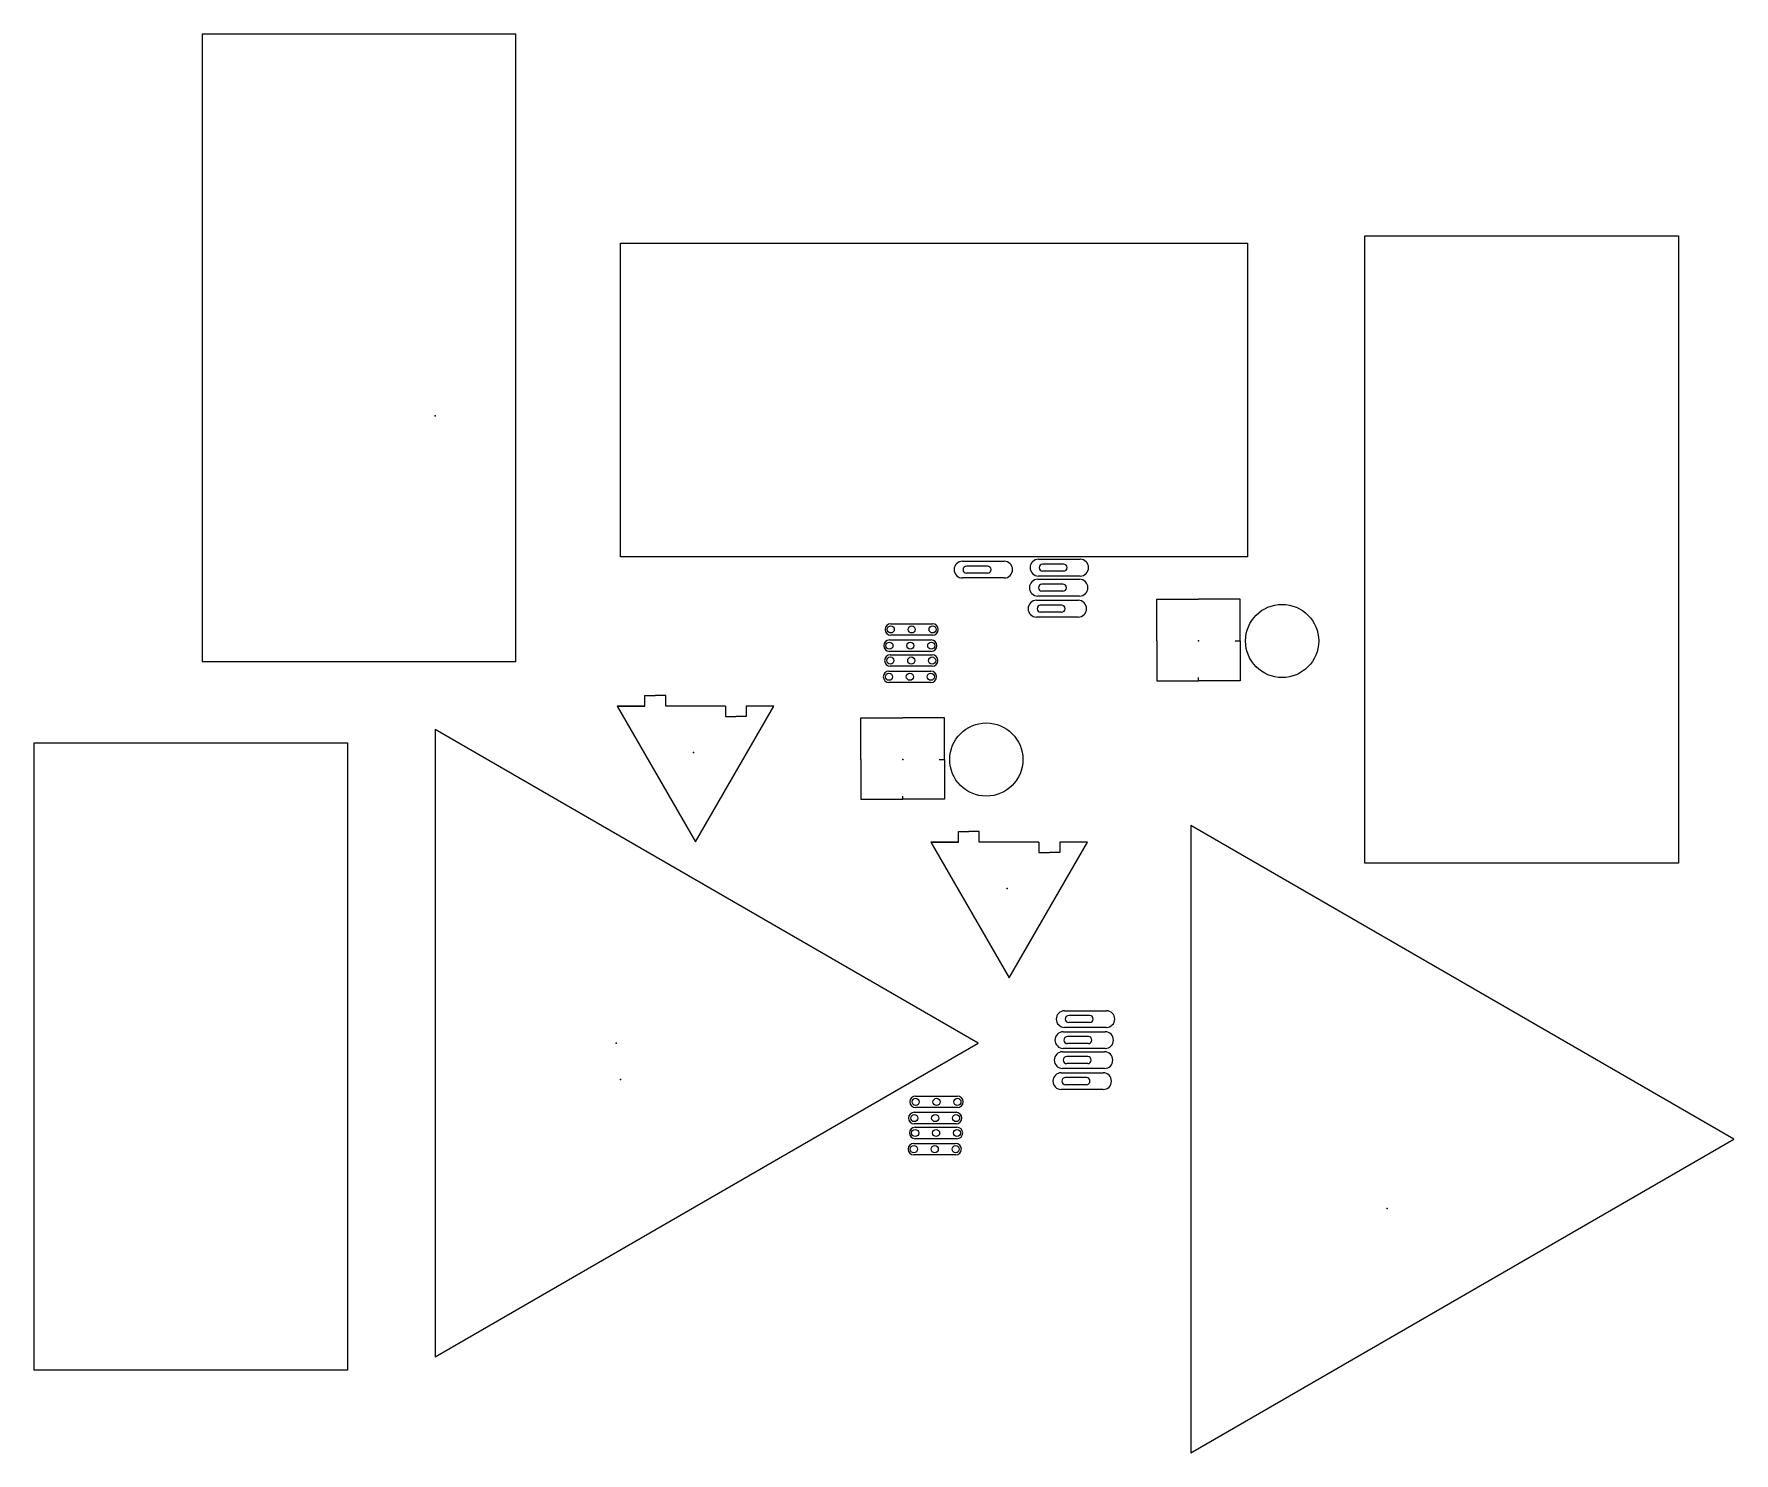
# Model space of a CAD drawing. Header units: millimetres. Extents: x -416 to 398, y -332 to 347.
import ezdxf

# ---------------------------------------------------------------- set-up
doc = ezdxf.new("R2010")
doc.units = ezdxf.units.MM
doc.header["$MEASUREMENT"] = 0
for name, color, linetype in [('S3A2_Laser_3mm_White Acrylic_08 v1_0', 7, 'Continuous'), ('S3A2_Laser_3mm_White Acrylic_08 v1_arms 2 v9_Sketch3', 7, 'Continuous'), ('S3A2_Laser_3mm_White Acrylic_08 v1_arms 2 v9_Sketch4', 7, 'Continuous'), ('S3A2_Laser_3mm_White Acrylic_08 v1_arms 2 v9_Sketch5', 7, 'Continuous'), ('S3A2_Laser_3mm_White Acrylic_08 v1_arms 2 v9_Sketch6', 7, 'Continuous'), ('S3A2_Laser_3mm_White Acrylic_08 v1_arms 2 v9_Sketch7', 7, 'Continuous'), ('S3A2_Laser_3mm_White Acrylic_08 v1_arms 2 v9_Sketch8', 7, 'Continuous'), ('S3A2_Laser_3mm_White Acrylic_08 v1_arms 2 v9_Sketch9', 7, 'Continuous')]:
    doc.layers.add(name, color=color, linetype=linetype)

msp = doc.modelspace()

# ---------------------------------------------------------------- linework, layer by layer
at = {"layer": 'S3A2_Laser_3mm_White Acrylic_08 v1_0'}
for p, q in [((-136.59, 25.56), (-99.09, -39.39)), ((-123.34, 25.56), (-136.59, 25.56)), ((-136.59, 25.56), (-123.34, 25.56)), ((-123.34, 25.56), (-123.34, 30.56)), ((-123.34, 30.56), (-118.34, 30.56)), ((-113.34, 30.56), (-118.34, 30.56)), ((-113.34, 25.56), (-113.34, 30.56)), ((-84.84, 25.56), (-113.34, 25.56)), ((-99.09, -39.39), (-61.59, 25.56)), ((-84.84, 25.56), (-84.84, 20.56)), ((-61.59, 25.56), (-74.84, 25.56)), ((-74.84, 25.56), (-74.84, 20.56)), ((-61.59, 25.56), (-74.84, 25.56)), ((-84.84, 20.56), (-79.84, 20.56)), ((-74.84, 20.56), (-79.84, 20.56)), ((26.66, -39.44), (13.41, -39.44)), ((13.41, -39.44), (26.66, -39.44)), ((13.41, -39.44), (50.91, -104.39)), ((26.66, -39.44), (26.66, -34.44)), ((26.66, -34.44), (31.66, -34.44)), ((36.66, -34.44), (31.66, -34.44)), ((36.66, -39.44), (36.66, -34.44)), ((65.16, -39.44), (36.66, -39.44)), ((50.91, -104.39), (88.41, -39.44)), ((65.16, -39.44), (65.16, -44.44)), ((88.41, -39.44), (75.16, -39.44)), ((75.16, -39.44), (75.16, -44.44)), ((88.41, -39.44), (75.16, -39.44)), ((65.16, -44.44), (70.16, -44.44)), ((75.16, -44.44), (70.16, -44.44))]:
    msp.add_line(p, q, dxfattribs=at)
for p in [(-100, 3.3), (-100, 3.3), (0, 0), (0, 0), (50, -61.7), (50, -61.7)]:
    msp.add_point(p, dxfattribs=at)
at = {"layer": 'S3A2_Laser_3mm_White Acrylic_08 v1_arms 2 v9_Sketch3'}
for p, q in [((121.51, 76.7), (141.51, 76.7)), ((121.51, 56.7), (121.51, 76.7)), ((121.51, 56.7), (121.51, 76.7)), ((161.51, 76.7), (141.51, 76.7)), ((161.51, 56.7), (161.51, 76.7)), ((161.51, 56.7), (161.51, 76.7)), ((121.51, 56.7), (121.51, 37.7)), ((121.51, 56.7), (121.51, 37.7)), ((159.01, 56.7), (161.51, 56.7)), ((159.01, 56.7), (161.51, 56.7)), ((159.01, 56.7), (161.51, 56.7)), ((159.01, 56.7), (161.51, 56.7)), ((161.51, 56.7), (161.51, 37.7)), ((161.51, 56.7), (161.51, 37.7)), ((121.51, 37.7), (141.51, 37.7)), ((121.51, 37.7), (141.51, 37.7)), ((141.51, 37.7), (141.51, 39.2)), ((141.51, 37.7), (141.51, 39.2)), ((161.51, 37.7), (141.51, 37.7)), ((161.51, 37.7), (141.51, 37.7)), ((-20, 20), (0, 20)), ((-20, 0), (-20, 20)), ((-20, 0), (-20, 20)), ((20, 20), (0, 20)), ((20, 0), (20, 20)), ((20, 0), (20, 20)), ((-20, 0), (-20, -19)), ((-20, 0), (-20, -19)), ((17.5, 0), (20, 0)), ((17.5, 0), (20, 0)), ((17.5, 0), (20, 0)), ((17.5, 0), (20, 0)), ((20, 0), (20, -19)), ((20, 0), (20, -19)), ((-20, -19), (0, -19)), ((-20, -19), (0, -19)), ((0, -19), (0, -17.5)), ((0, -19), (0, -17.5)), ((20, -19), (0, -19)), ((20, -19), (0, -19))]:
    msp.add_line(p, q, dxfattribs=at)
for centre in [(181.51, 56.7), (181.51, 56.7), (40, 0), (40, 0)]:
    msp.add_circle(centre, 17.5, dxfattribs=at)
for p in [(141.51, 56.7), (141.51, 56.7), (141.51, 56.7), (141.51, 56.7), (141.51, 56.7), (141.51, 56.7), (141.51, 56.7), (141.51, 56.7), (141.51, 56.7), (141.51, 56.7), (0, 0), (0, 0), (0, 0), (0, 0), (0, 0), (0, 0)]:
    msp.add_point(p, dxfattribs=at)
at = {"layer": 'S3A2_Laser_3mm_White Acrylic_08 v1_arms 2 v9_Sketch4'}
for p, q in [((28.56, 94.82), (48.56, 94.82)), ((28.56, 94.82), (48.56, 94.82)), ((40.56, 92.52), (30.56, 92.52)), ((64.94, 95.77), (84.94, 95.77)), ((64.94, 95.77), (84.94, 95.77)), ((76.94, 93.47), (66.94, 93.47)), ((76.94, 90.07), (66.94, 90.07)), ((48.56, 86.82), (28.56, 86.82)), ((48.56, 86.82), (28.56, 86.82)), ((40.56, 89.12), (30.56, 89.12)), ((64.62, 86.19), (84.62, 86.19)), ((64.62, 86.19), (84.62, 86.19)), ((84.94, 87.77), (64.94, 87.77)), ((84.94, 87.77), (64.94, 87.77)), ((76.62, 83.89), (66.62, 83.89)), ((63.99, 76.14), (83.99, 76.14)), ((63.99, 76.14), (83.99, 76.14)), ((84.62, 78.19), (64.62, 78.19)), ((84.62, 78.19), (64.62, 78.19)), ((75.99, 73.84), (65.99, 73.84)), ((76.62, 80.49), (66.62, 80.49)), ((83.99, 68.14), (63.99, 68.14)), ((83.99, 68.14), (63.99, 68.14)), ((75.99, 70.44), (65.99, 70.44)), ((77.45, -120.1), (97.45, -120.1)), ((77.45, -120.1), (97.45, -120.1)), ((97.45, -128.1), (77.45, -128.1)), ((97.45, -128.1), (77.45, -128.1)), ((89.45, -122.4), (79.45, -122.4)), ((89.45, -125.8), (79.45, -125.8)), ((76.83, -130.15), (96.83, -130.15)), ((76.83, -130.15), (96.83, -130.15)), ((96.83, -138.15), (76.83, -138.15)), ((96.83, -138.15), (76.83, -138.15)), ((88.83, -132.45), (78.83, -132.45)), ((88.83, -135.85), (78.83, -135.85)), ((76.51, -139.73), (96.51, -139.73)), ((76.51, -139.73), (96.51, -139.73)), ((88.51, -142.03), (78.51, -142.03)), ((88.51, -145.43), (78.51, -145.43)), ((75.88, -149.78), (95.88, -149.78)), ((75.88, -149.78), (95.88, -149.78)), ((96.51, -147.73), (76.51, -147.73)), ((96.51, -147.73), (76.51, -147.73)), ((87.88, -152.08), (77.88, -152.08)), ((6.18, -160.95), (26.18, -160.95)), ((95.88, -157.78), (75.88, -157.78)), ((95.88, -157.78), (75.88, -157.78)), ((87.88, -155.48), (77.88, -155.48)), ((5.54, -168.71), (25.54, -168.71)), ((26.18, -166.45), (6.18, -166.45)), ((25.54, -174.21), (5.54, -174.21)), ((5.97, -175.83), (25.97, -175.83)), ((5.33, -183.58), (25.33, -183.58)), ((25.97, -181.33), (5.97, -181.33)), ((25.33, -189.08), (5.33, -189.08))]:
    msp.add_line(p, q, dxfattribs=at)
for centre in [(6.18, -163.7), (16.18, -163.7), (26.18, -163.7), (5.54, -171.46), (15.54, -171.46), (25.54, -171.46), (5.97, -178.58), (15.97, -178.58), (25.97, -178.58), (5.33, -186.33), (15.33, -186.33), (25.33, -186.33)]:
    msp.add_circle(centre, 1.7, dxfattribs=at)
for centre, radius, start, end in [((28.56, 90.82), 4, 90, 270), ((28.56, 90.82), 4, 90, 270), ((30.56, 90.82), 1.7, 90, 270), ((40.56, 90.82), 1.7, 270, 90), ((48.56, 90.82), 4, 270, 90), ((48.56, 90.82), 4, 270, 90), ((64.94, 91.77), 4, 90, 270), ((64.94, 91.77), 4, 90, 270), ((66.94, 91.77), 1.7, 90, 270), ((76.94, 91.77), 1.7, 270, 90), ((84.94, 91.77), 4, 270, 90), ((84.94, 91.77), 4, 270, 90), ((64.62, 82.19), 4, 90, 270), ((64.62, 82.19), 4, 90, 270), ((66.62, 82.19), 1.7, 90, 270), ((76.62, 82.19), 1.7, 270, 90), ((84.62, 82.19), 4, 270, 90), ((84.62, 82.19), 4, 270, 90), ((63.99, 72.14), 4, 90, 270), ((63.99, 72.14), 4, 90, 270), ((65.99, 72.14), 1.7, 90, 270), ((75.99, 72.14), 1.7, 270, 90), ((83.99, 72.14), 4, 270, 90), ((83.99, 72.14), 4, 270, 90), ((77.45, -124.1), 4, 90, 270), ((77.45, -124.1), 4, 90, 270), ((97.45, -124.1), 4, 270, 90), ((97.45, -124.1), 4, 270, 90), ((79.45, -124.1), 1.7, 90, 270), ((89.45, -124.1), 1.7, 270, 90), ((76.83, -134.15), 4, 90, 270), ((76.83, -134.15), 4, 90, 270), ((78.83, -134.15), 1.7, 90, 270), ((88.83, -134.15), 1.7, 270, 90), ((96.83, -134.15), 4, 270, 90), ((96.83, -134.15), 4, 270, 90), ((76.51, -143.73), 4, 90, 270), ((76.51, -143.73), 4, 90, 270), ((78.51, -143.73), 1.7, 90, 270), ((88.51, -143.73), 1.7, 270, 90), ((96.51, -143.73), 4, 270, 90), ((96.51, -143.73), 4, 270, 90), ((75.88, -153.78), 4, 90, 270), ((75.88, -153.78), 4, 90, 270), ((77.88, -153.78), 1.7, 90, 270), ((87.88, -153.78), 1.7, 270, 90), ((95.88, -153.78), 4, 270, 90), ((95.88, -153.78), 4, 270, 90), ((6.18, -163.7), 2.75, 90, 270), ((26.18, -163.7), 2.75, 270, 90), ((5.54, -171.46), 2.75, 90, 270), ((25.54, -171.46), 2.75, 270, 90), ((5.97, -178.58), 2.75, 90, 270), ((25.97, -178.58), 2.75, 270, 90), ((5.33, -186.33), 2.75, 90, 270), ((25.33, -186.33), 2.75, 270, 90)]:
    msp.add_arc(centre, radius, start, end, dxfattribs=at)
msp.add_point((0, 0), dxfattribs=at)
at = {"layer": 'S3A2_Laser_3mm_White Acrylic_08 v1_arms 2 v9_Sketch5'}
for p, q in [((-6.35, 57.21), (13.65, 57.21)), ((-5.71, 64.97), (14.29, 64.97)), ((14.29, 59.47), (-5.71, 59.47)), ((13.65, 51.71), (-6.35, 51.71)), ((-5.92, 50.09), (14.08, 50.09)), ((-6.56, 42.34), (13.44, 42.34)), ((14.08, 44.59), (-5.92, 44.59)), ((13.44, 36.84), (-6.56, 36.84))]:
    msp.add_line(p, q, dxfattribs=at)
for centre in [(-5.71, 62.22), (4.29, 62.22), (14.29, 62.22), (-6.35, 54.46), (-5.92, 47.34), (3.65, 54.46), (4.08, 47.34), (13.65, 54.46), (14.08, 47.34), (-6.56, 39.59), (3.44, 39.59), (13.44, 39.59)]:
    msp.add_circle(centre, 1.7, dxfattribs=at)
for centre, start, end in [((-6.35, 54.46), 90, 270), ((-5.71, 62.22), 90, 270), ((13.65, 54.46), 270, 90), ((14.29, 62.22), 270, 90), ((-5.92, 47.34), 90, 270), ((14.08, 47.34), 270, 90), ((-6.56, 39.59), 90, 270), ((13.44, 39.59), 270, 90)]:
    msp.add_arc(centre, 2.75, start, end, dxfattribs=at)
msp.add_point((0, 0), dxfattribs=at)
at = {"layer": 'S3A2_Laser_3mm_White Acrylic_08 v1_arms 2 v9_Sketch6'}
for p, q in [((36.1, -135.66), (-223.7, 14.34)), ((-223.7, 14.34), (-223.7, -285.66)), ((137.88, -31.62), (137.88, -331.62)), ((397.68, -181.62), (137.88, -31.62)), ((-223.7, -285.66), (36.1, -135.66)), ((137.88, -331.62), (397.68, -181.62))]:
    msp.add_line(p, q, dxfattribs=at)
for p in [(-223.7, 164.34), (-137.1, -135.66), (231.71, -214.73)]:
    msp.add_point(p, dxfattribs=at)
at = {"layer": 'S3A2_Laser_3mm_White Acrylic_08 v1_arms 2 v9_Sketch7'}
for p, q in [((-135.05, 96.96), (-135.05, 246.96)), ((-135.05, 96.96), (-135.05, 246.96)), ((-135.05, 246.96), (164.95, 246.96)), ((-135.05, 246.96), (164.95, 246.96)), ((164.95, 246.96), (164.95, 96.96)), ((164.95, 246.96), (164.95, 96.96)), ((164.95, 96.96), (-135.05, 96.96))]:
    msp.add_line(p, q, dxfattribs=at)
msp.add_point((-135.05, -153.04), dxfattribs=at)
at = {"layer": 'S3A2_Laser_3mm_White Acrylic_08 v1_arms 2 v9_Sketch8'}
for p, q in [((221.09, -49.62), (221.09, 250.38)), ((221.09, 250.38), (371.09, 250.38)), ((371.09, 250.38), (371.09, -49.62)), ((371.09, -49.62), (221.09, -49.62))]:
    msp.add_line(p, q, dxfattribs=at)
msp.add_point((0, 0), dxfattribs=at)
at = {"layer": 'S3A2_Laser_3mm_White Acrylic_08 v1_arms 2 v9_Sketch9'}
for p, q in [((-185.05, 346.96), (-335.05, 346.96)), ((-335.05, 346.96), (-335.05, 46.96)), ((-185.05, 46.96), (-185.05, 346.96)), ((-335.05, 46.96), (-185.05, 46.96)), ((-415.57, 8.03), (-265.57, 8.03)), ((-415.57, -291.97), (-415.57, 8.03)), ((-265.57, 8.03), (-265.57, -291.97)), ((-265.57, -291.97), (-415.57, -291.97))]:
    msp.add_line(p, q, dxfattribs=at)
msp.add_point((-135.05, -153.04), dxfattribs=at)

doc.saveas('drawing.dxf')
